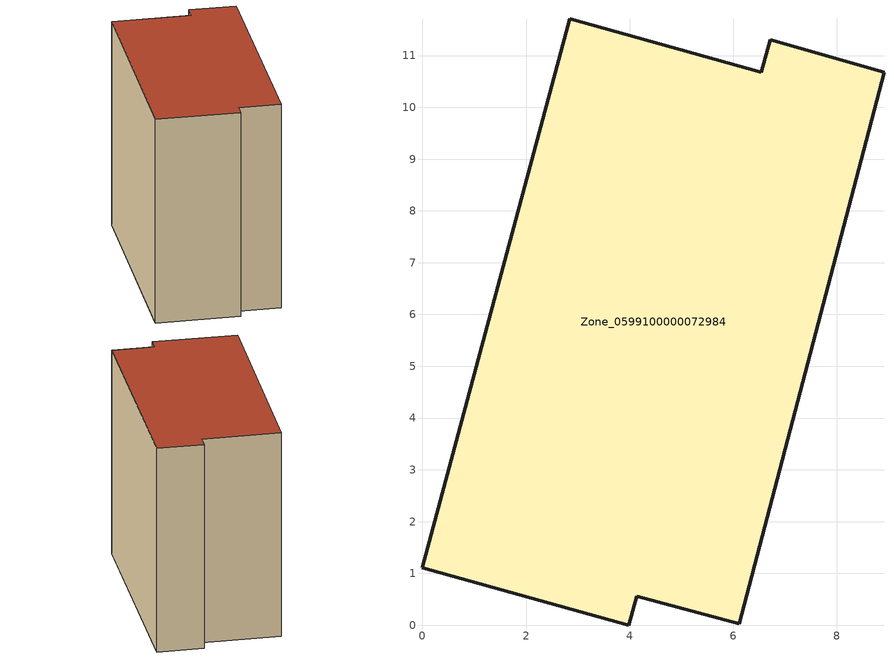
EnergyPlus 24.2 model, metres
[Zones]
Zone_0599100000072984
 floor ground (C_G): 6.54,10.68 6.71,11.3 8.91,10.68 6.12,0.03 4.14,0.56 3.98,0 0,1.11 2.84,11.71 z0
 wall outside (C_F): 2.84,11.71 0,1.11 3.98,0 4.14,0.56 6.12,0.03 8.91,10.68 6.71,11.3 6.54,10.68 2.84,11.71 z0:10.69
 roof outside (C_R): 6.54,10.68 2.84,11.71 0,1.11 3.98,0 4.14,0.56 6.12,0.03 8.91,10.68 6.71,11.3 z10.69
[BUILDING]
Pand.0599100000072984: North Axis=0; Terrain=City; Loads Convergence Tolerance Value=0.04; Temperature Convergence Tolerance Value=0.4; Solar Distribution=FullExterior; Maximum Number of Warmup Days=25; Minimum Number of Warmup Days=1
[Site:Location]
Rotterdam.The.Hague.AP_ZH_NLD Design_Conditions: Latitude=51.96; Longitude=4.45; Time Zone=1; Elevation=-4.5
[SITE:GROUNDTEMPERATURE:BUILDINGSURFACE]
18, 18, 18, 18, 18, 18, 18, 18, 18, 18, 18, 18
[MATERIAL] Thermal Absorptance=0.9; Solar Absorptance=0.7; Visible Absorptance=0.7
Name | Roughness | Thickness | Conductivity | Density | Specific Heat
G.TC.1946 | MediumSmooth | 0.15 | 1 | 540 | 1210
F.TC.1946 | Rough | 0.3 | 0.857143 | 1920 | 840
R.TC.1946 | MediumRough | 0.2 | 0.909091 | 1500 | 1000
[CONSTRUCTION]
C_G: G.TC.1946
C_F: F.TC.1946
C_R: R.TC.1946
[ZONE]
Zone_0599100000072984: Type=1; Multiplier=1; Ceiling Height=Autocalculate; Volume=Autocalculate; Floor Area=autocalculate; Part of Total Floor Area=Yes
[ZONEINFILTRATION:DESIGNFLOWRATE]
Infil_Zone_0599100000072984: Zone or ZoneList or Space or SpaceList=Zone_0599100000072984; Schedule=AlwaysOn; Design Flow Rate Calculation Method=Flow/Area; Flow Rate per Floor Area=0.003; Constant Term Coefficient=1; Temperature Term Coefficient=0; Velocity Term Coefficient=0; Velocity Squared Term Coefficient=0
[HVACTEMPLATE:ZONE:IDEALLOADSAIRSYSTEM]
Zone_0599100000072984: Maximum Heating Supply Air Temperature=50; Minimum Cooling Supply Air Temperature=13; Maximum Heating Supply Air Humidity Ratio=0.0156; Minimum Cooling Supply Air Humidity Ratio=0.0077; Heating Limit=NoLimit; Cooling Limit=NoLimit; Dehumidification Control Type=ConstantSensibleHeatRatio; Cooling Sensible Heat Ratio=0.7; Dehumidification Setpoint=60; Humidification Control Type=None; Humidification Setpoint=30; Outdoor Air Method=None; Outdoor Air Flow Rate per Person=0.00944; Outdoor Air Flow Rate per Zone Floor Area=0; Outdoor Air Flow Rate per Zone=0; Demand Controlled Ventilation Type=None; Outdoor Air Economizer Type=NoEconomizer; Heat Recovery Type=None; Sensible Heat Recovery Effectiveness=0.7; Latent Heat Recovery Effectiveness=0.65
[ZONECONTROL:THERMOSTAT]
ThermostatControl_Zone_0599100000072984: Zone or ZoneList=Zone_0599100000072984; Control Type Schedule=DualSetpointControlType; Control 1=Thermostat_Zone_0599100000072984; Temperature Difference Between Cutout And Setpoint=0
[THERMOSTATSETPOINT:DUALSETPOINT]
Thermostat_Zone_0599100000072984: Heating Setpoint Temperature Schedule=HeatingSetpoint_Zone_0599100000072984; Cooling Setpoint Temperature Schedule=CoolingSetpoint_Zone_0599100000072984
[SCHEDULE:COMPACT]
HeatingSetpoint_Zone_0599100000072984: Through: 12/31, For: AllDays, Until: 24:00, 21
CoolingSetpoint_Zone_0599100000072984: Through: 12/31, For: AllDays, Until: 24:00, 24
DualSetpointControlType: Through: 12/31, For: AllDays, Until: 24:00, 4
AlwaysOn: Through: 12/31, For: AllDays, Until: 24:00, 1
